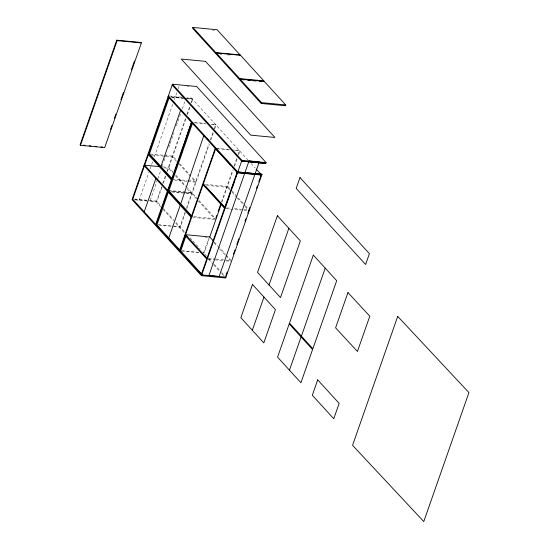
<?xml version="1.0" encoding="UTF-8"?>
<svg xmlns="http://www.w3.org/2000/svg" width="549" height="549" viewBox="0 0 549 549"><rect width="100%" height="100%" fill="white"/><g stroke="black" fill="none" stroke-linecap="round" stroke-linejoin="round"><path stroke-width="0.41" stroke-dasharray="2.75 2.06" d="M139.103 200.296L148.964 172.139M150.09 168.92L152.903 160.884M154.31 156.863L172.887 103.816M174.294 99.794L177.059 91.909M178.144 88.808L179.228 85.706M157.522 179.592L149.918 201.318L156.266 201.922L160.85 206.952M157.803 178.789L160.905 169.95M162.03 166.731L162.875 164.323M164 161.111L166.251 154.681M168.783 147.441L169.909 144.229M170.19 143.426L173.848 132.975M176.387 125.742L180.889 112.881M182.295 108.86L185.109 100.824M156.266 201.922L161.619 186.626M162.744 183.414L165.558 175.378M166.965 171.357L185.548 118.31M186.955 114.288L190.613 103.836M190.894 103.034L192.589 98.189L186.873 97.647M161.941 187.298L156.959 201.538L149.445 200.824M163.328 183.339L166.1 175.426M167.486 171.473L185.994 118.618M187.394 114.624L190.187 106.643M191.587 102.649L192.774 99.266L192.37 98.82L186.646 98.278M185.185 211.667L179.921 226.703L174.074 226.147M186.571 207.714L208.956 143.783M210.356 139.789L213.149 131.808M214.268 128.617L215.736 124.431L210.727 123.95M185.308 212.902L180.319 227.149L156.904 224.925M186.694 208.949L209.347 144.27M210.747 140.27L213.547 132.268M214.666 129.063L216.141 124.87L215.736 124.431M203.686 252.753L208.675 238.513M221.501 201.888L232.707 169.881M234.107 165.873L236.914 157.872M238.033 154.674L239.501 150.474L233.661 149.925M209.19 238.63L204.091 253.199L202.547 251.504M221.851 202.478L233.092 170.375M234.498 166.368L237.312 158.338M238.712 154.324L239.906 150.92L239.501 150.474M229.839 189.824L227.581 187.346L227.869 186.516L204.166 184.265M212.655 30.181L214.323 30.339M220.176 54.207L221.851 54.365M227.691 54.921L229.365 55.078M187.401 86.481L189.034 86.639M169.161 95.965L181.966 97.18M171.288 96.816L182.563 97.887M171.219 97.015L183.455 98.175M185.953 98.415L192.301 99.012L247.743 159.78M171.899 97.283L183.586 98.388M186.928 98.71L192.774 99.266M194.023 122.365L204.88 123.395M195.266 122.887L206.122 123.916M211.132 124.397L216.141 124.87M216.128 148.257L228.652 149.445M217.363 148.779L229.887 149.966M234.897 150.447L239.906 150.92M150.275 154.001L163.657 155.271M164.494 155.346L172.853 156.142L176.874 160.548M151.689 154.99L172.564 156.966L176.586 161.372M163.039 166.923L168.886 167.479L172.901 171.885M164.419 167.912L168.591 168.303L172.612 172.709M172.4 179.084L187.456 180.511M188.286 180.594L195.815 181.307L191.224 176.27M174.651 180.154L187.175 181.342M188.012 181.417L195.526 182.131L190.935 177.101M206.705 185.363L227.581 187.346M168.468 190.421L191.848 192.644L187.25 187.607M168.838 190.867L183.05 192.212M183.888 192.294L192.253 193.083L196.81 198.086M171.514 191.567L191.553 193.468L187.538 189.069M171.892 192.006L191.958 193.914L197.661 200.159M134.69 199.019L156.554 201.099L160.974 205.944M226.792 207.899L230.964 208.297M234.306 208.613L247.661 209.883M134.416 199.397L148.607 200.749M135.184 199.918L148.251 201.16M225.666 208.647L240.695 210.075M244.031 210.391L247.373 210.713M193.872 216.629L214.776 218.612M192.747 217.377L214.487 219.442M158.208 224.644L173.237 226.071M205.292 237.422L206.966 237.58M181.945 250.687L198.669 252.279M181.513 251.051L199.074 252.718M208.682 258.373L215.366 259.011M216.196 259.087L225.385 259.958M226.222 260.041L231.232 260.514M208.394 259.203L214.24 259.759M215.078 259.835L225.097 260.789M225.927 260.864L230.937 261.345M251.133 163.492L255.086 167.822M227.869 186.516L231.259 190.228M231.822 190.853L244.806 205.086M245.376 205.703L248.196 208.798M232.097 192.294L236.612 197.249M237.182 197.866L244.518 205.909M245.08 206.527L249.033 210.864M179.743 163.691L190.647 175.646M178.878 163.89L190.359 176.469M175.769 175.028L186.681 186.983M199.088 200.584L215.613 218.694M175.481 175.858L185.239 186.55M198.23 200.783L215.325 219.518M214.282 241.944L217.672 245.657M218.234 246.275L225.577 254.317M226.14 254.942L230.655 259.89M213.993 242.768L217.383 246.48M219.641 248.958L225.282 255.148M225.852 255.765L230.367 260.713M163.273 208.455L173.601 219.785M175.9 222.297L184.883 232.145M190.009 237.765L192.287 240.263M192.857 240.887L195.712 244.01M196.281 244.634L200.268 249.006M205.223 254.434L206.349 255.669M208.606 258.147L211.996 261.859M214.254 264.337L221.027 271.762M221.597 272.379L225.55 276.71M163.149 209.464L173.47 220.78M175.769 223.299L184.368 232.728M208.462 259.128L213.053 264.158M213.623 264.79L219.36 271.076M221.652 273.587L225.097 277.362"/><path stroke-width="0.82" d="M180.566 154.756L191.45 122.324M203.741 135.788L180.717 203.885M168.378 95.89L237.806 171.981L261.997 174.253L225.666 277.986L201.456 275.687L132.048 199.623L172.468 84.21L196.679 86.509L266.107 162.6L265.819 163.43L241.608 161.132L172.173 85.04M116.738 40.173L80.072 144.881L80.477 145.327L104.687 147.626L141.361 42.918L140.956 42.472L116.738 40.173L117.143 40.619L141.361 42.918M80.477 145.327L117.143 40.619M110.493 129.461L111.9 125.433M114.439 118.186L115.853 114.158M120.924 99.657L123.463 92.41M131.362 69.86L134.464 60.994M132.741 199.239L168.557 96.967L168.152 96.521M192.905 27.45L192.61 28.28L215.572 53.438L215.867 52.615L192.905 27.45L217.116 29.749L240.078 54.914L239.789 55.737M171.823 178.452L149.438 153.919L169.291 97.235M144.222 211.825L155.861 178.59M180.772 109.814L160.919 166.505L160.123 166.422M155.703 224.404L191.519 122.132L191.924 122.571L156.108 224.85L156.904 224.925L179.701 249.898M216.292 52.985L216.004 53.809L239.371 79.42L239.659 78.589L216.292 52.985L240.51 55.284L263.87 80.888L263.582 81.719M179.111 159.924L182.186 151.14M185.26 142.356L186.097 139.961M156.904 224.925L168.543 191.69L167.747 191.615M191.628 215.839L168.838 190.867L192.376 123.642M179.475 250.454L215.29 148.175L215.695 148.621L179.88 250.9L180.676 250.975L201.565 273.869M240.037 79.104L239.748 79.934L261.214 103.459L285.425 105.758L285.713 104.928L264.254 81.403L240.037 79.104L261.502 102.629L285.713 104.928M180.827 248.944L182.213 244.991M184.704 237.868L185.535 235.494M180.676 250.975L186.063 235.596L185.26 235.521L206.719 259.039M215.894 217.891L216.738 215.489M218.138 211.489L220.657 204.29M213.156 240.709L209.766 236.99L221.288 204.084M261.214 103.459L261.502 102.629M203.274 184.093L225.111 207.735L229.887 194.106M232.131 187.689L234.656 180.477M236.063 176.469L237.463 172.461L232.296 166.862M201.456 275.687L241.896 160.301L172.468 84.21M225.831 275.9L227.245 271.858M233.469 254.084L234.876 250.076M236.845 244.456L238.808 238.836M244.991 221.178L245.835 218.77M247.805 213.156L249.774 207.536M256.52 188.273L257.357 185.864M258.764 181.856L261.297 174.63M249.04 210.871L249.328 210.034M252.327 330.299L263.966 297.064M269.024 284.979L288.87 228.295M289.447 370.177L301.078 336.942M301.394 336.146L325.214 268.125M216.423 148.889L215.627 148.813L231.143 165.613M237.806 171.981L261.997 174.253M215.867 52.615L240.078 54.914M239.659 78.589L263.87 80.888M242.706 79.735L244.38 79.893M247.716 80.209L250.22 80.449M253.563 80.765L256.067 81.005M259.409 81.321L261.914 81.561M191.855 122.763L192.658 122.839M83.414 145.197L85.081 145.355M89.254 145.753L90.928 145.91M95.101 146.309L96.768 146.466M100.947 146.864L102.615 147.022M241.896 160.301L266.107 162.6M241.608 161.132L265.819 163.43M148.642 153.844L149.438 153.919M256.356 173.958L259.691 174.273M261.77 174.877L237.552 172.578L237.147 172.139L201.332 274.411L202.135 274.486M261.708 175.083L237.491 172.784L168.09 96.713M159.697 166.608L144.668 165.18L167.63 190.345M171.604 179.008L172.4 179.084M204.166 184.265L203.658 184.217L203.363 185.047L224.822 208.565M168.838 190.867L168.035 190.784L191.402 216.395L192.198 216.471M179.633 204.64L180.429 204.715L168.79 237.95L167.994 237.875M209.766 236.99L185.548 234.691L207.007 258.208M225.962 277.163L201.737 274.857L132.336 198.8M256.211 169.058L260.734 174.012M172.736 101.009L174.458 102.896M188.232 117.994L189.954 119.881M206.836 138.382L208.558 140.27M205.347 186.077L225.111 207.735M148.237 153.397L172.009 179.448M148.354 154.667L171.309 179.832M181.005 205.347L182.728 207.234M143.975 165.565L191.114 217.219M186.063 235.596L187.758 237.456M203 254.16L205.257 256.637M249.026 160.974L208.894 275.55L219.12 276.511L259.252 161.934L249.026 160.974M252.485 284.478L240.846 317.713L263.808 342.878L275.44 309.643L252.485 284.478M277.389 215.709L257.543 272.393L280.505 297.558L300.351 240.874L277.389 215.709M299.987 177.574L296.186 188.424L365.613 264.515L369.415 253.665L299.987 177.574M289.199 323.917L277.561 357.152L300.927 382.756L312.559 349.528L289.199 323.917M313.328 255.1L289.508 323.121L312.875 348.725L336.695 280.704L313.328 255.1M347.949 292.548L335.597 327.822L357.433 351.463L369.793 316.19L347.949 292.548M317.693 379.86L312.312 395.239L333.765 418.75L339.152 403.378L317.693 379.86M397.716 316.382L352.561 445.321L423.773 521.55L468.928 392.61L397.716 316.382M205.491 61.358L181.273 59.059L250.708 135.15L274.919 137.449L205.491 61.358"/></g></svg>
